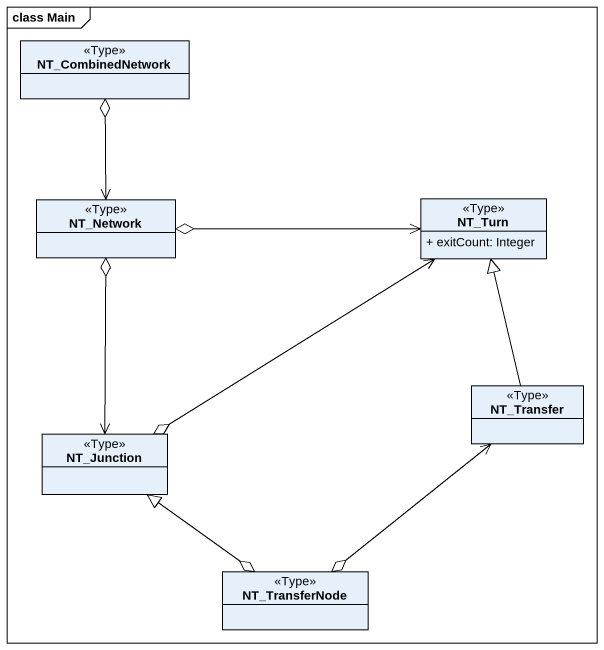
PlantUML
@startuml
mainframe class Main
hide circle
hide empty members
skinparam classAttributeIconSize 0
class NT_CombinedNetwork <<Type>>
class NT_Network <<Type>>
class NT_Turn <<Type>> {
  + exitCount: Integer
}
class NT_Transfer <<Type>>
class NT_Junction <<Type>>
class NT_TransferNode <<Type>>
NT_Network <-up-o NT_CombinedNetwork
NT_Turn <-left-o NT_Network
NT_Turn <--o NT_Junction
NT_Transfer -up-|> NT_Turn
NT_Transfer <--o NT_TransferNode
NT_Junction -up-> NT_Network
NT_Junction <-up-o NT_Network
NT_Junction <--o NT_TransferNode
NT_TransferNode -up-|> NT_Junction
@enduml
